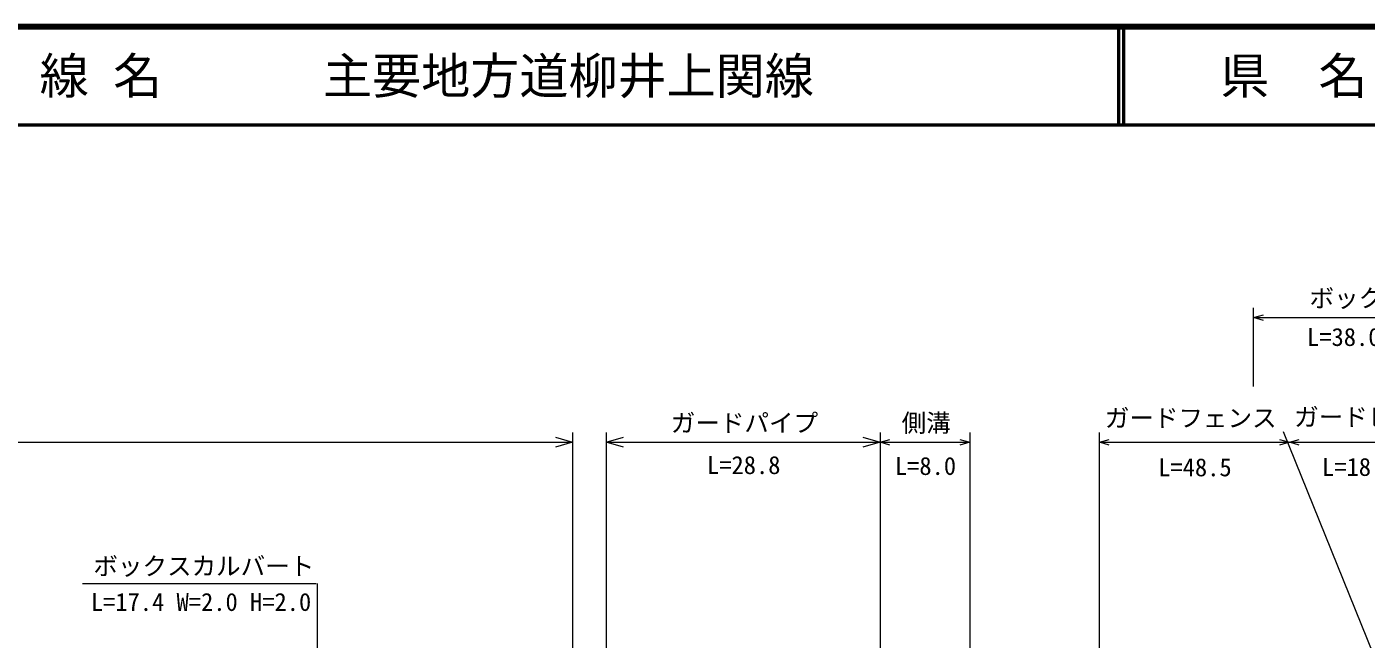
# Model space of a CAD drawing. Units: millimetres, scale not verified. Extents: x 39750 to 680000, y 20000 to 380250.
# Drawn here: x 186568 to 322986, y 317625 to 380000 of the extents above; entities that cross this region are included whole.
import ezdxf
from ezdxf.enums import TextEntityAlignment as Align

# ---------------------------------------------------------------- set-up
doc = ezdxf.new("R2010")
doc.units = ezdxf.units.MM
doc.header["$LTSCALE"] = 1000
for name, color, linetype, lineweight in [('M-STR-HTXT', 7, 'Continuous', 13), ('M-TTL', 2, 'Continuous', 140), ('M-TTL-LINE', 7, 'Continuous', 50)]:
    doc.layers.add(name, color=color, linetype=linetype, lineweight=lineweight)
doc.layers.add('M-TTL-TXT', color=7, linetype='Continuous')
doc.styles.add('ＭＳ ゴシック', font='')
doc.styles.get('ＭＳ ゴシック').set_extended_font_data('MS Gothic')

msp = doc.modelspace()

# ---------------------------------------------------------------- linework, layer by layer
at = {"layer": 'M-STR-HTXT'}
for p, q in [((311523, 343356), (311523, 351390)), ((311523, 350390), (344400, 350390)), ((242150, 338689), (242150, 311114)), ((245589, 338689), (245589, 310615)), ((273479, 338689), (273479, 310615)), ((282609, 338689), (282609, 310615)), ((295814, 310615), (295814, 338689)), ((314520, 338795), (332807, 293657)), ((64544, 337689), (242150, 337689)), ((245589, 337689), (273479, 337689)), ((273479, 337689), (282609, 337689)), ((295814, 337689), (315162, 337689)), ((315162, 337689), (326814, 337689)), ((192229, 323312), (216047, 323312)), ((216140, 323312), (216140, 301947))]:
    msp.add_line(p, q, dxfattribs=at)
for points in [[(312523, 350102), (311523, 350390), (312523, 350675)], [(240400, 338192), (242150, 337689), (240400, 337190)], [(247339, 337185), (245589, 337689), (247339, 338187)], [(271729, 338192), (273479, 337689), (271729, 337190)], [(274479, 337401), (273479, 337689), (274479, 337974)], [(281609, 337976), (282609, 337689), (281609, 337404)], [(296814, 337401), (295814, 337689), (296814, 337974)], [(314162, 337976), (315162, 337689), (314162, 337404)], [(316162, 337401), (315162, 337689), (316162, 337974)]]:
    msp.add_lwpolyline(points, dxfattribs=at)
at = {"layer": 'M-TTL'}
msp.add_line((680000, 380000), (40000, 380000), dxfattribs=at)
at = {"layer": 'M-TTL-LINE'}
for p, q in [((297750, 380000), (297750, 370000)), ((298250, 380000), (298250, 370000)), ((40000, 370000), (680000, 370000))]:
    msp.add_line(p, q, dxfattribs=at)

# ---------------------------------------------------------------- texts
at = {"layer": 'M-STR-HTXT', "style": 'ＭＳ ゴシック'}
for s, p in [('ボックスカルバート', (317217, 350890)), ('L=38.0 W=3.0 H=1.9', (316960, 346942)), ('ガードフェンス', (296363, 338689)), ('ガードレール', (315646, 338789)), ('ガードパイプ', (252159, 338189)), ('側溝', (275669, 338189)), ('L=28.8', (255846, 333896)), ('L=8.0', (274981, 333804)), ('L=48.5', (301801, 333667)), ('L=18.0', (318490, 333708)), ('ボックスカルバート', (193350, 323604)), ('L=17.4 W=2.0 H=2.0', (193091, 319954))]:
    msp.add_text(s, height=1833, dxfattribs=at).set_placement(p, align=Align.BOTTOM_LEFT)
at = {"layer": 'M-TTL-TXT', "style": 'ＭＳ ゴシック'}
for s, p in [('路 線 名', (180380, 375000)), ('主要地方道柳井上関線', (216734, 375000))]:
    msp.add_text(s, height=3666, dxfattribs=at).set_placement(p, align=Align.MIDDLE_LEFT)
msp.add_text('県\u3000名', height=3666, dxfattribs=at).set_placement((315625, 375000), align=Align.MIDDLE_CENTER)

doc.saveas('drawing.dxf')
